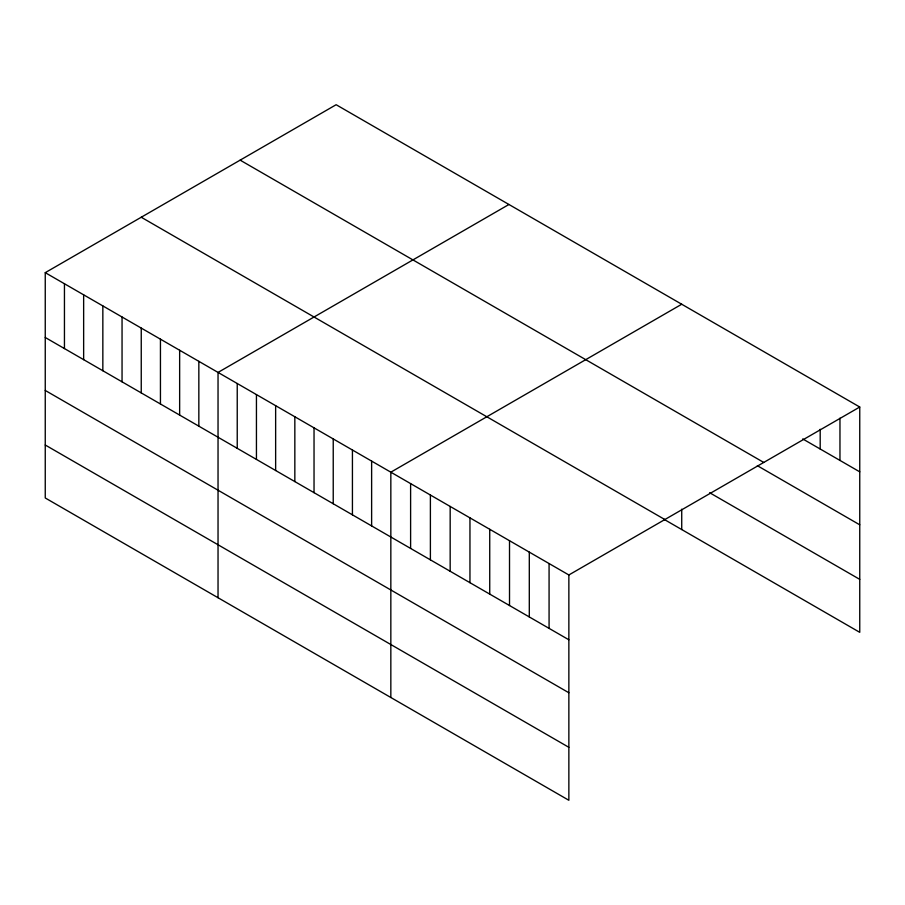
<?xml version="1.0" encoding="UTF-8"?>
<svg xmlns="http://www.w3.org/2000/svg" width="905" height="905" viewBox="0 0 905 905"><rect width="100%" height="100%" fill="white"/><g stroke="black" fill="none" stroke-linecap="round" stroke-linejoin="round"><path stroke-width="1.36" d="M45.25 272.665L568.86 574.969L568.86 800.28L45.25 497.976L45.25 272.665L336.14 104.72L859.75 407.024L859.75 632.335L663.727 519.153M508.938 204.485L218.037 372.43L218.037 597.73M681.725 304.238L390.836 472.184L390.836 697.495M568.86 574.969L859.75 407.024M802.735 438.925L859.75 471.844M240.153 160.151L763.752 462.444M757.361 465.69L859.75 524.81M709.644 492.716L859.75 579.37M141.248 217.245L664.847 519.549M45.25 337.486L568.86 639.79M45.25 390.451L568.86 692.755M45.25 445.011L568.86 747.315M839.964 418.155L839.964 460.43M820.19 429.275L820.19 449.004M681.725 509.176L681.725 529.549M549.075 563.555L549.075 628.375M529.301 552.129L529.301 616.95M509.515 540.715L509.515 605.536M489.729 529.289L489.729 594.11M469.955 517.875L469.955 582.696M450.17 506.449L450.17 571.27M430.395 495.024L430.395 559.856M410.61 483.609L410.61 548.43M371.627 461.109L371.627 525.929M352.43 450.023L352.43 514.843M333.232 438.936L333.232 503.757M314.035 427.85L314.035 492.671M294.838 416.764L294.838 481.584M275.64 405.678L275.64 470.51M256.443 394.603L256.443 459.423M237.234 383.516L237.234 448.337M198.84 361.344L198.84 426.165M179.643 350.258L179.643 415.078M160.445 339.171L160.445 403.992M141.248 328.096L141.248 392.917M122.051 317.01L122.051 381.831M102.842 305.924L102.842 370.745M83.645 294.838L83.645 359.658M64.447 283.751L64.447 348.572"/></g></svg>
